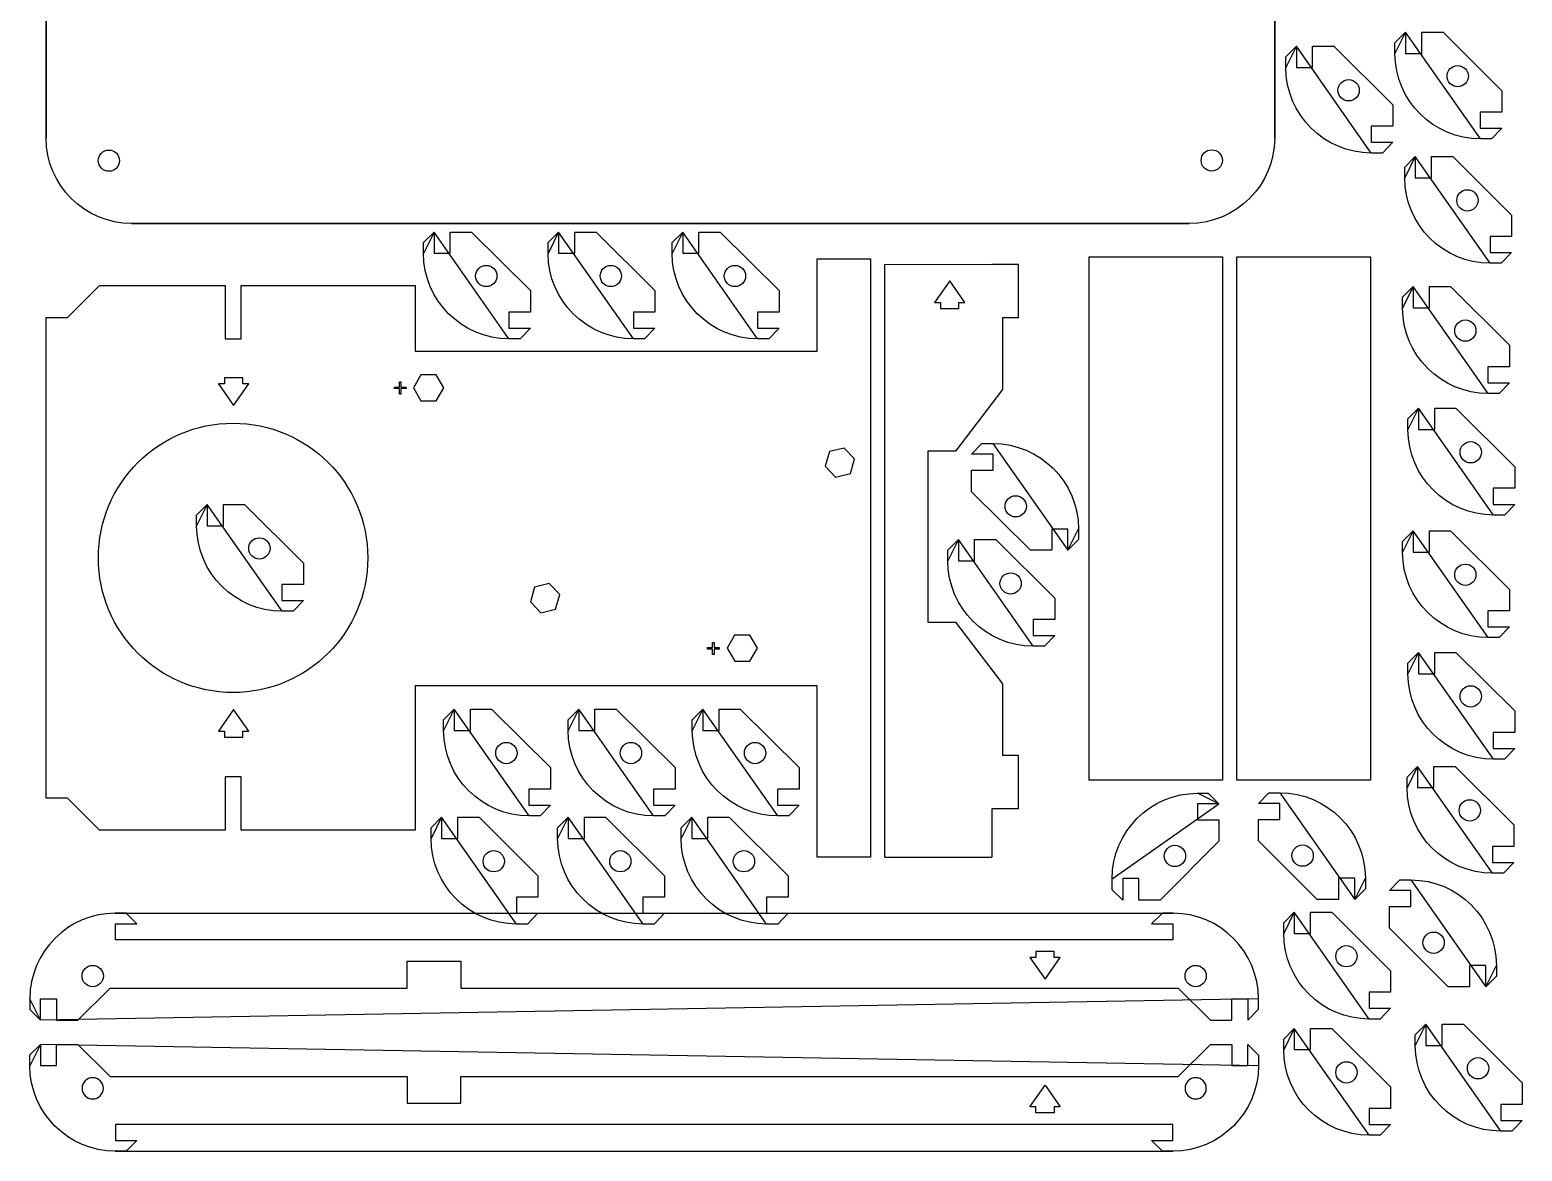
# Model space of a CAD drawing. Extents: x 4 to 294, y 6 to 446.
# Drawn here: x 3.9 to 283.3, y 5.7 to 215.7 of the extents above; entities that cross this region are included whole.
import ezdxf

# ---------------------------------------------------------------- set-up
doc = ezdxf.new("R2010")
doc.units = 0
doc.layers.add('3mm_Single_Case_-_0.25pt_cut_lines', color=7, linetype='CONTINUOUS')

msp = doc.modelspace()

# ---------------------------------------------------------------- linework, layer by layer
at = {"layer": '3mm_Single_Case_-_0.25pt_cut_lines', "color": 1}
for points in [[(6.965139, 195.426083), (6.965139, 293.42528)], [(236.97625, 293.42528), (236.97625, 195.426083)], [(259.483292, 211.243834), (259.483292, 213.252551), (261.459553, 215.245745), (261.459553, 215.245745)], [(261.459553, 215.245745), (261.4592, 211.259004), (264.493442, 211.259004), (264.493442, 215.245745), (268.479125, 215.245745), (279.486498, 204.274356), (279.486498, 200.25269), (275.464831, 200.25269), (275.464831, 197.254079), (279.486498, 197.254079), (277.560684, 195.243598), (275.483175, 195.243598)], [(239.061367, 208.606228), (239.061367, 210.614944), (241.037629, 212.608139), (241.037629, 212.608139)], [(241.037629, 212.608139), (241.037276, 208.621397), (244.071517, 208.621397), (244.071517, 212.608139), (248.057201, 212.608139), (259.064573, 201.63675), (259.064573, 197.615083), (255.042906, 197.615083), (255.042906, 194.616472), (259.064573, 194.616472), (257.138759, 192.605992), (255.061251, 192.605992)], [(269.238091, 207.008384), (269.238091, 207.008384)], [(271.231286, 209.001931), (271.231286, 209.001931)], [(273.22448, 207.008384), (273.22448, 207.008384)], [(248.816167, 204.370778), (248.816167, 204.370778)], [(250.809361, 206.364325), (250.809361, 206.364325)], [(252.802556, 204.370778), (252.802556, 204.370778)], [(271.231286, 205.01519), (271.231286, 205.01519)], [(271.231286, 205.01519), (271.231286, 205.01519)], [(250.809361, 202.377583), (250.809361, 202.377583)], [(250.809361, 202.377583), (250.809361, 202.377583)], [(20.710842, 191.185412), (20.710842, 191.185412)], [(227.179752, 191.226687), (227.179752, 191.226687)], [(261.308416, 187.974605), (261.308416, 189.983322), (263.284677, 191.976516), (263.284677, 191.976516)], [(263.284677, 191.976516), (263.284324, 187.989774), (266.318566, 187.989774), (266.318566, 191.976516), (270.304249, 191.976516), (281.311622, 181.005127), (281.311622, 176.983461), (277.289955, 176.983461), (277.289955, 173.984849), (281.311622, 173.984849), (279.385808, 171.974369), (277.308299, 171.974369)], [(273.05641, 185.732702), (273.05641, 185.732702)], [(271.063216, 183.739155), (271.063216, 183.739155)], [(273.05641, 181.745961), (273.05641, 181.745961)], [(273.05641, 181.745961), (273.05641, 181.745961)], [(275.049604, 183.739155), (275.049604, 183.739155)], [(220.976366, 179.4262), (22.965022, 179.4262)], [(220.976366, 179.4262), (220.976366, 179.4262)], [(77.620361, 173.820095), (77.620361, 175.828812), (79.596622, 177.822006), (79.596622, 177.822006)], [(79.596622, 177.822006), (79.596269, 173.835265), (82.630511, 173.835265), (82.630511, 177.822006), (86.616194, 177.822006), (97.623566, 166.850617), (97.623566, 162.828951), (93.6019, 162.828951), (93.6019, 159.83034), (97.623566, 159.83034), (95.697753, 157.819859), (93.620244, 157.819859)], [(100.941643, 173.820095), (100.941643, 175.828812), (102.917904, 177.822006), (102.917904, 177.822006)], [(102.917904, 177.822006), (102.917551, 173.835265), (105.951793, 173.835265), (105.951793, 177.822006), (109.937476, 177.822006), (120.944848, 166.850617), (120.944848, 162.828951), (116.923181, 162.828951), (116.923181, 159.83034), (120.944848, 159.83034), (119.019034, 157.819859), (116.941526, 157.819859)], [(124.172624, 173.820095), (124.172624, 175.828812), (126.148885, 177.822006), (126.148885, 177.822006)], [(126.148885, 177.822006), (126.148532, 173.835265), (129.182774, 173.835265), (129.182774, 177.822006), (133.168457, 177.822006), (144.175829, 166.850617), (144.175829, 162.828951), (140.154163, 162.828951), (140.154163, 159.83034), (144.175829, 159.83034), (142.250015, 157.819859), (140.172507, 157.819859)], [(16.983992, 167.817835), (40.478992, 167.817835), (40.478992, 157.834224), (43.477603, 157.834224), (43.477603, 167.817835), (76.07427, 167.817835), (76.07427, 155.505891), (151.321417, 155.505891), (151.321417, 172.82728), (161.305381, 172.82728), (161.305381, 60.784705), (151.321417, 60.784705), (151.321417, 92.816927), (76.07427, 92.816927), (76.07427, 65.793796), (43.477603, 65.793796), (43.477603, 75.813391), (40.478992, 75.813391), (40.478992, 65.793796), (16.983992, 65.793796), (10.98677, 71.825944), (6.965103, 71.825944), (6.965103, 161.820613), (10.98677, 161.820613), (16.983992, 167.817835), (16.983992, 167.817835)], [(89.368355, 171.578192), (89.368355, 171.578192)], [(112.689636, 171.578192), (112.689636, 171.578192)], [(135.920618, 171.578192), (135.920618, 171.578192)], [(227.227342, 75.156483), (202.227744, 75.156483), (202.227744, 173.156386), (227.227342, 173.156386), (227.227342, 75.156483), (227.227342, 75.156483)], [(254.910167, 75.156483), (229.910569, 75.156483), (229.910569, 173.156386), (254.910167, 173.156386), (254.910167, 75.156483), (254.910167, 75.156483)], [(87.37516, 169.584645), (87.37516, 169.584645)], [(91.361549, 169.584645), (91.361549, 169.584645)], [(110.696442, 169.584645), (110.696442, 169.584645)], [(114.682831, 169.584645), (114.682831, 169.584645)], [(133.927423, 169.584645), (133.927423, 169.584645)], [(137.913812, 169.584645), (137.913812, 169.584645)], [(89.368355, 167.591451), (89.368355, 167.591451)], [(89.368355, 167.591451), (89.368355, 167.591451)], [(112.689636, 167.591451), (112.689636, 167.591451)], [(112.689636, 167.591451), (112.689636, 167.591451)], [(135.920618, 167.591451), (135.920618, 167.591451)], [(135.920618, 167.591451), (135.920618, 167.591451)], [(260.911435, 163.589197), (260.911435, 165.597914), (262.887696, 167.591109), (262.887696, 167.591109)], [(262.887696, 167.591109), (262.887344, 163.604367), (265.921585, 163.604367), (265.921585, 167.591109), (269.907269, 167.591109), (280.914641, 156.61972), (280.914641, 152.598053), (276.892974, 152.598053), (276.892974, 149.599442), (280.914641, 149.599442), (278.988827, 147.588961), (276.911319, 147.588961)], [(270.666235, 159.353747), (270.666235, 159.353747)], [(272.659429, 161.347295), (272.659429, 161.347295)], [(274.652624, 159.353747), (274.652624, 159.353747)], [(272.659429, 157.360553), (272.659429, 157.360553)], [(272.659429, 157.360553), (272.659429, 157.360553)], [(261.916541, 140.817773), (261.916541, 142.82649), (263.892803, 144.819684), (263.892803, 144.819684)], [(263.892803, 144.819684), (263.89245, 140.832942), (266.926691, 140.832942), (266.926691, 144.819684), (270.912375, 144.819684), (281.919747, 133.848295), (281.919747, 129.826628), (277.89808, 129.826628), (277.89808, 126.828017), (281.919747, 126.828017), (279.993933, 124.817537), (277.916425, 124.817537)], [(198.256507, 118.219689), (198.25686, 122.206431), (195.222618, 122.206431), (195.222618, 118.219689), (191.236935, 118.219689), (180.229563, 129.191078), (180.229563, 133.212745), (184.25123, 133.212745), (184.25123, 136.211356), (180.229563, 136.211356), (182.155377, 138.221836), (184.232885, 138.221836)], [(273.664535, 138.57587), (273.664535, 138.57587)], [(271.671341, 136.582323), (271.671341, 136.582323)], [(273.664535, 134.589128), (273.664535, 134.589128)], [(273.664535, 134.589128), (273.664535, 134.589128)], [(275.65773, 136.582323), (275.65773, 136.582323)], [(35.147373, 122.805081), (35.147373, 124.813797), (37.123635, 126.806992), (37.123635, 126.806992)], [(37.123635, 126.806992), (37.123282, 122.82025), (40.157523, 122.82025), (40.157523, 126.806992), (44.143207, 126.806992), (55.150579, 115.835603), (55.150579, 111.813936), (51.128912, 111.813936), (51.128912, 108.815325), (55.150579, 108.815325), (53.224765, 106.804845), (51.147257, 106.804845)], [(186.49158, 126.45705), (186.49158, 126.45705)], [(188.484775, 128.450245), (188.484775, 128.450245)], [(188.484775, 128.450245), (188.484775, 128.450245)], [(190.477969, 126.45705), (190.477969, 126.45705)], [(188.484775, 124.463503), (188.484775, 124.463503)], [(46.895367, 120.563178), (46.895367, 120.563178)], [(175.784482, 116.243248), (175.784482, 118.251965), (177.760743, 120.245159), (177.760743, 120.245159)], [(177.760743, 120.245159), (177.76039, 116.258418), (180.794632, 116.258418), (180.794632, 120.245159), (184.780315, 120.245159), (195.787687, 109.27377), (195.787687, 105.252104), (191.766021, 105.252104), (191.766021, 102.253493), (195.787687, 102.253493), (193.861873, 100.243012), (191.784365, 100.243012)], [(200.232768, 122.2216), (200.232768, 120.212884), (198.256507, 118.219689), (198.256507, 118.219689)], [(260.911435, 117.870044), (260.911435, 119.878761), (262.887696, 121.871955), (262.887696, 121.871955)], [(262.887696, 121.871955), (262.887344, 117.885214), (265.921585, 117.885214), (265.921585, 121.871955), (269.907269, 121.871955), (280.914641, 110.900566), (280.914641, 106.8789), (276.892974, 106.8789), (276.892974, 103.880289), (280.914641, 103.880289), (278.988827, 101.869808), (276.911319, 101.869808)], [(44.902173, 118.569631), (44.902173, 118.569631)], [(48.888562, 118.569631), (48.888562, 118.569631)], [(46.895367, 116.576436), (46.895367, 116.576436)], [(46.895367, 116.576436), (46.895367, 116.576436)], [(67.19189, 116.805957), (67.19189, 116.805957)], [(272.659429, 115.628141), (272.659429, 115.628141)], [(185.539281, 112.007798), (185.539281, 112.007798)], [(187.532476, 114.001345), (187.532476, 114.001345)], [(189.52567, 112.007798), (189.52567, 112.007798)], [(270.666235, 113.634594), (270.666235, 113.634594)], [(274.652624, 113.634594), (274.652624, 113.634594)], [(187.532476, 110.014604), (187.532476, 110.014604)], [(187.532476, 110.014604), (187.532476, 110.014604)], [(272.659429, 111.6414), (272.659429, 111.6414)], [(272.659429, 111.6414), (272.659429, 111.6414)], [(261.916541, 95.098627), (261.916541, 97.107343), (263.892803, 99.100538), (263.892803, 99.100538)], [(263.892803, 99.100538), (263.89245, 95.113796), (266.926691, 95.113796), (266.926691, 99.100538), (270.912375, 99.100538), (281.919747, 88.129149), (281.919747, 84.107482), (277.89808, 84.107482), (277.89808, 81.108871), (281.919747, 81.108871), (279.993933, 79.09839), (277.916425, 79.09839)], [(273.664535, 92.856724), (273.664535, 92.856724)], [(271.671341, 90.863177), (271.671341, 90.863177)], [(275.65773, 90.863177), (275.65773, 90.863177)], [(81.387248, 84.490803), (81.387248, 86.49952), (83.363509, 88.492715), (83.363509, 88.492715)], [(83.363509, 88.492715), (83.363156, 84.505973), (86.397398, 84.505973), (86.397398, 88.492715), (90.383081, 88.492715), (101.390454, 77.521326), (101.390454, 73.499659), (97.368787, 73.499659), (97.368787, 70.501048), (101.390454, 70.501048), (99.46464, 68.490567), (97.387131, 68.490567)], [(104.708533, 84.490803), (104.708533, 86.49952), (106.684794, 88.492715), (106.684794, 88.492715)], [(106.684794, 88.492715), (106.684441, 84.505973), (109.718683, 84.505973), (109.718683, 88.492715), (113.704366, 88.492715), (124.711739, 77.521326), (124.711739, 73.499659), (120.690072, 73.499659), (120.690072, 70.501048), (124.711739, 70.501048), (122.785925, 68.490567), (120.708416, 68.490567)], [(127.939511, 84.490803), (127.939511, 86.49952), (129.915772, 88.492715), (129.915772, 88.492715)], [(129.915772, 88.492715), (129.915419, 84.505973), (132.949661, 84.505973), (132.949661, 88.492715), (136.935344, 88.492715), (147.942716, 77.521326), (147.942716, 73.499659), (143.92105, 73.499659), (143.92105, 70.501048), (147.942716, 70.501048), (146.016902, 68.490567), (143.939394, 68.490567)], [(273.664535, 88.869982), (273.664535, 88.869982)], [(273.664535, 88.869982), (273.664535, 88.869982)], [(93.135242, 82.248901), (93.135242, 82.248901)], [(116.456527, 82.248901), (116.456527, 82.248901)], [(139.687505, 82.248901), (139.687505, 82.248901)], [(91.142047, 80.255353), (91.142047, 80.255353)], [(93.135242, 78.262159), (93.135242, 78.262159)], [(93.135242, 78.262159), (93.135242, 78.262159)], [(95.128436, 80.255353), (95.128436, 80.255353)], [(114.463333, 80.255353), (114.463333, 80.255353)], [(116.456527, 78.262159), (116.456527, 78.262159)], [(116.456527, 78.262159), (116.456527, 78.262159)], [(118.449721, 80.255353), (118.449721, 80.255353)], [(137.69431, 80.255353), (137.69431, 80.255353)], [(139.687505, 78.262159), (139.687505, 78.262159)], [(139.687505, 78.262159), (139.687505, 78.262159)], [(141.680699, 80.255353), (141.680699, 80.255353)], [(261.748161, 73.757261), (261.748161, 75.765977), (263.724422, 77.759172), (263.724422, 77.759172)], [(263.724422, 77.759172), (263.724069, 73.77243), (266.758311, 73.77243), (266.758311, 77.759172), (270.743994, 77.759172), (281.751366, 66.787783), (281.751366, 62.766116), (277.7297, 62.766116), (277.7297, 59.767505), (281.751366, 59.767505), (279.825552, 57.757025), (277.748044, 57.757025)], [(222.531323, 72.730378), (224.540039, 72.730378), (226.533234, 70.754117), (226.533234, 70.754117)], [(251.967831, 52.816354), (251.968183, 56.803096), (248.933942, 56.803096), (248.933942, 52.816354), (244.948258, 52.816354), (233.940886, 63.787743), (233.940886, 67.80941), (237.962553, 67.80941), (237.962553, 70.808021), (233.940886, 70.808021), (235.8667, 72.818502), (237.944208, 72.818502)], [(226.533234, 70.754117), (222.546492, 70.754469), (222.546492, 67.720228), (226.533234, 67.720228), (226.533234, 63.734544), (215.561845, 52.727172), (211.540178, 52.727172), (211.540178, 56.748839), (208.541567, 56.748839), (208.541567, 52.727172), (206.531087, 54.652986), (206.531087, 56.730494)], [(273.496155, 71.515358), (273.496155, 71.515358)], [(79.031737, 64.230596), (79.031737, 66.239312), (81.007998, 68.232507), (81.007998, 68.232507)], [(81.007998, 68.232507), (81.007645, 64.245765), (84.041887, 64.245765), (84.041887, 68.232507), (88.02757, 68.232507), (99.034942, 57.261118), (99.034942, 53.239451), (95.013276, 53.239451), (95.013276, 50.24084), (99.034942, 50.24084), (97.109128, 48.23036), (95.03162, 48.23036)], [(102.727086, 64.230243), (102.727086, 66.23896), (104.703347, 68.232154), (104.703347, 68.232154)], [(104.703347, 68.232154), (104.702995, 64.245412), (107.737236, 64.245412), (107.737236, 68.232154), (111.72292, 68.232154), (122.730292, 57.260765), (122.730292, 53.239098), (118.708625, 53.239098), (118.708625, 50.240487), (122.730292, 50.240487), (120.804478, 48.230007), (118.72697, 48.230007)], [(125.863068, 64.230243), (125.863068, 66.23896), (127.839329, 68.232154), (127.839329, 68.232154)], [(127.839329, 68.232154), (127.838976, 64.245412), (130.873218, 64.245412), (130.873218, 68.232154), (134.858901, 68.232154), (145.866273, 57.260765), (145.866273, 53.239098), (141.844607, 53.239098), (141.844607, 50.240487), (145.866273, 50.240487), (143.940459, 48.230007), (141.862951, 48.230007)], [(271.50296, 69.521811), (271.50296, 69.521811)], [(273.496155, 67.528616), (273.496155, 67.528616)], [(273.496155, 67.528616), (273.496155, 67.528616)], [(275.489349, 69.521811), (275.489349, 69.521811)], [(90.779731, 61.988693), (90.779731, 61.988693)], [(114.47508, 61.98834), (114.47508, 61.98834)], [(137.611062, 61.98834), (137.611062, 61.98834)], [(218.295873, 62.975578), (218.295873, 62.975578)], [(242.196098, 63.04691), (242.196098, 63.04691)], [(242.196098, 63.04691), (242.196098, 63.04691)], [(88.786536, 59.995146), (88.786536, 59.995146)], [(92.772925, 59.995146), (92.772925, 59.995146)], [(112.481886, 59.994793), (112.481886, 59.994793)], [(116.468275, 59.994793), (116.468275, 59.994793)], [(135.617867, 59.994793), (135.617867, 59.994793)], [(139.604256, 59.994793), (139.604256, 59.994793)], [(216.302678, 60.982384), (216.302678, 60.982384)], [(216.302678, 60.982384), (216.302678, 60.982384)], [(218.295873, 58.989189), (218.295873, 58.989189)], [(220.28942, 60.982384), (220.28942, 60.982384)], [(240.202903, 61.053715), (240.202903, 61.053715)], [(242.196098, 59.060168), (242.196098, 59.060168)], [(244.189292, 61.053715), (244.189292, 61.053715)], [(90.779731, 58.001951), (90.779731, 58.001951)], [(90.779731, 58.001951), (90.779731, 58.001951)], [(114.47508, 58.001599), (114.47508, 58.001599)], [(114.47508, 58.001599), (114.47508, 58.001599)], [(137.611062, 58.001599), (137.611062, 58.001599)], [(137.611062, 58.001599), (137.611062, 58.001599)], [(253.944092, 56.818265), (253.944092, 54.809549), (251.967831, 52.816354), (251.967831, 52.816354)], [(276.489245, 36.499165), (276.489597, 40.485907), (273.455356, 40.485907), (273.455356, 36.499165), (269.469672, 36.499165), (258.4623, 47.470554), (258.4623, 51.492221), (262.483967, 51.492221), (262.483967, 54.490832), (258.4623, 54.490832), (260.388114, 56.501312), (262.465622, 56.501312)], [(238.652953, 46.447992), (238.652953, 48.456709), (240.629214, 50.449903), (240.629214, 50.449903)], [(240.629214, 50.449903), (240.628861, 46.463162), (243.663103, 46.463162), (243.663103, 50.449903), (247.648786, 50.449903), (258.656159, 39.478514), (258.656159, 35.456848), (254.634492, 35.456848), (254.634492, 32.458237), (258.656159, 32.458237), (256.730345, 30.447756), (254.652836, 30.447756)], [(217.939726, 50.256652), (215.978281, 50.256652), (213.937462, 48.245466), (217.923851, 48.245466), (217.923851, 45.246854), (19.944962, 45.246854), (19.944962, 48.245466), (23.931351, 48.245466), (21.938156, 50.256652), (19.92944, 50.256652)], [(264.724317, 44.736526), (264.724317, 44.736526)], [(266.717512, 46.729721), (266.717512, 46.729721)], [(266.717512, 46.729721), (266.717512, 46.729721)], [(268.710706, 44.736526), (268.710706, 44.736526)], [(248.407753, 42.212542), (248.407753, 42.212542)], [(250.400947, 44.206089), (250.400947, 44.206089)], [(252.394141, 42.212542), (252.394141, 42.212542)], [(266.717512, 42.742979), (266.717512, 42.742979)], [(5.939684, 30.253799), (5.939684, 34.240541), (8.938295, 34.240541), (8.938295, 30.253799), (12.924684, 30.253799), (18.957184, 36.251021), (74.590592, 36.251021), (74.590592, 41.260818), (84.609129, 41.260818), (84.609129, 36.251021), (218.911276, 36.251021), (224.943776, 30.253799), (228.930518, 30.253799), (228.930518, 34.240541), (231.929129, 34.240541), (231.929129, 30.253799), (233.939609, 32.264985), (233.939962, 34.256768)], [(250.400947, 40.219348), (250.400947, 40.219348)], [(250.400947, 40.219348), (250.400947, 40.219348)], [(278.465506, 40.501076), (278.465506, 38.492359), (276.489245, 36.499165), (276.489245, 36.499165)], [(17.687466, 38.49176), (17.687466, 38.49176)], [(224.168229, 38.491513), (224.168229, 38.491513)], [(3.929204, 34.256768), (3.929204, 32.247346), (5.939684, 30.253799), (5.939684, 30.253799)], [(238.652953, 24.696239), (238.652953, 26.704956), (240.629214, 28.69815), (240.629214, 28.69815)], [(240.629214, 28.69815), (240.628861, 24.711408), (243.663103, 24.711408), (243.663103, 28.69815), (247.648786, 28.69815), (258.656159, 17.726761), (258.656159, 13.705095), (254.634492, 13.705095), (254.634492, 10.706483), (258.656159, 10.706483), (256.730345, 8.696003), (254.652836, 8.696003)], [(263.293846, 25.461896), (263.293846, 27.470612), (265.270107, 29.463807), (265.270107, 29.463807)], [(265.270107, 29.463807), (265.269754, 25.477065), (268.303996, 25.477065), (268.303996, 29.463807), (272.289679, 29.463807), (283.297051, 18.492418), (283.297051, 14.470751), (279.275385, 14.470751), (279.275385, 11.47214), (283.297051, 11.47214), (281.371238, 9.461659), (279.293729, 9.461659)], [(3.929204, 21.703982), (3.929204, 23.713405), (5.939684, 25.706952), (5.939684, 25.706952)], [(5.939684, 25.706952), (5.939684, 21.72021), (8.938295, 21.72021), (8.938295, 25.706952), (12.924684, 25.706952), (18.957184, 19.70973), (74.590592, 19.70973), (74.590592, 14.699932), (84.609129, 14.699932), (84.609129, 19.70973), (218.911276, 19.70973), (224.943776, 25.706952), (228.930518, 25.706952), (228.930518, 21.72021), (231.929129, 21.72021), (231.929129, 25.706952), (233.939609, 23.695766), (233.939962, 21.703982)], [(250.400947, 22.454336), (250.400947, 22.454336)], [(275.04184, 23.219993), (275.04184, 23.219993)], [(248.407753, 20.460789), (248.407753, 20.460789)], [(252.394141, 20.460789), (252.394141, 20.460789)], [(273.048645, 21.226446), (273.048645, 21.226446)], [(277.035034, 21.226446), (277.035034, 21.226446)], [(17.687466, 17.468991), (17.687466, 17.468991)], [(224.168229, 17.469238), (224.168229, 17.469238)], [(250.400947, 18.467595), (250.400947, 18.467595)], [(250.400947, 18.467595), (250.400947, 18.467595)], [(275.04184, 19.233251), (275.04184, 19.233251)], [(275.04184, 19.233251), (275.04184, 19.233251)], [(217.939726, 5.704099), (215.978281, 5.704099), (213.937462, 7.715285), (217.923851, 7.715285), (217.923851, 10.713896), (19.944962, 10.713896), (19.944962, 7.715285), (23.931351, 7.715285), (21.938156, 5.704099), (19.92944, 5.704099)]]:
    msp.add_lwpolyline(points, close=True, dxfattribs=at)
for points in [[(164.010904, 60.784422), (163.995735, 171.761256), (163.982682, 171.769017), (183.997882, 171.771839), (189.006974, 171.772192)], [(189.008385, 161.787875), (189.006974, 171.772192)], [(186.010127, 161.787522), (186.011891, 148.347042), (177.229135, 136.774872), (172.008377, 136.774167), (172.01261, 104.777222), (177.233368, 104.777928), (186.019299, 93.208228), (186.021063, 79.767042)], [(186.010127, 161.787522), (189.008385, 161.787875)], [(77.133626, 151.095357), (75.742271, 148.637554)], [(79.965832, 151.101531), (77.133732, 151.095534)], [(81.406224, 148.649337), (79.966185, 151.101496)], [(75.741812, 148.637625), (77.147984, 146.192875)], [(79.979943, 146.19919), (81.406224, 148.648879)], [(77.14809, 146.192981), (79.979837, 146.198978)], [(156.366351, 137.373184), (153.614332, 136.703259)], [(158.306629, 135.327143), (156.366351, 137.373254)], [(153.614402, 136.703117), (152.803719, 133.986376)], [(157.530094, 132.610684), (158.306558, 135.327072)], [(152.803754, 133.986305), (154.778957, 131.940547)], [(154.778851, 131.940618), (157.530165, 132.610543)], [(101.156629, 111.973184), (98.404962, 111.3022)], [(103.132396, 109.92679), (101.156488, 111.973254)], [(98.405033, 111.302094), (97.628922, 108.586058)], [(102.320725, 107.210684), (103.132467, 109.92672)], [(97.628851, 108.585952), (99.569129, 106.539489)], [(99.569129, 106.539594), (102.320796, 107.210578)], [(135.864917, 102.337235), (134.473209, 99.879432)], [(138.697123, 102.343444), (135.865023, 102.337094)], [(140.137515, 99.89125), (138.697123, 102.343409)], [(134.473103, 99.879503), (135.878923, 97.434753)], [(138.71127, 97.441067), (140.13755, 99.890404)], [(135.879381, 97.434894), (138.711129, 97.440538)], [(189.019674, 79.767395), (186.021063, 79.767042)], [(189.021085, 69.783431), (189.019674, 79.767395)], [(189.021085, 69.783431), (184.011993, 69.782725), (184.013052, 60.786892)], [(164.010904, 60.784422), (184.013052, 60.786892)]]:
    msp.add_lwpolyline(points, dxfattribs=at)
at = {"layer": '3mm_Single_Case_-_0.25pt_cut_lines', "color": 7}
for points in [[(178.994259, 164.641742), (176.135347, 168.692689), (173.279259, 164.641036), (174.425434, 164.641036), (174.425434, 163.519203), (177.847378, 163.519556), (177.847025, 164.641389), (178.994259, 164.641742), (178.994259, 164.641742)], [(39.222398, 149.372108), (42.080251, 145.321514), (44.937751, 149.372108), (43.790517, 149.372108), (43.790517, 150.494647), (40.368926, 150.494647), (40.368926, 149.372108), (39.222398, 149.372108), (39.222398, 149.372108)], [(73.399121, 149.739703), (73.399121, 148.745575), (74.355501, 148.745575), (74.355501, 148.491575), (73.399121, 148.491575), (73.399121, 147.488981), (73.128187, 147.488981), (73.128187, 148.491575), (72.171807, 148.491575), (72.171807, 148.745575), (73.128187, 148.745575), (73.128187, 149.739703), (73.399121, 149.739703), (73.399121, 149.739703)], [(132.027436, 100.983344), (132.027436, 99.989217), (132.983464, 99.989217), (132.983464, 99.734864), (132.027436, 99.734864), (132.027436, 98.732269), (131.756503, 98.732269), (131.756503, 99.734864), (130.800122, 99.734864), (130.800122, 99.989217), (131.756503, 99.989217), (131.756503, 100.983344), (132.027436, 100.983344), (132.027436, 100.983344)], [(44.937821, 84.353859), (42.079616, 88.405159), (39.222468, 84.353859), (40.369349, 84.353859), (40.369349, 83.232025), (43.790588, 83.232025), (43.790588, 84.353859), (44.937821, 84.353859), (44.937821, 84.353859)], [(191.114609, 41.949194), (193.972462, 37.897894), (196.829609, 41.949194), (195.682729, 41.949194), (195.682729, 43.071027), (192.26149, 43.071027), (192.26149, 41.949194), (191.114609, 41.949194), (191.114609, 41.949194)], [(191.114609, 14.011557), (193.972462, 18.062857), (196.829609, 14.011557), (195.682729, 14.011557), (195.682729, 12.889724), (192.26149, 12.889724), (192.26149, 14.011557), (191.114609, 14.011557), (191.114609, 14.011557)]]:
    msp.add_lwpolyline(points, close=True, dxfattribs=at)
at = {"layer": '3mm_Single_Case_-_0.25pt_cut_lines', "color": 1}
for points in [[(275.483175, 195.243598), (266.683134, 195.243598), (259.483292, 202.443793), (259.483292, 211.243834)], [(255.061251, 192.605992), (246.261209, 192.605992), (239.061367, 199.806186), (239.061367, 208.606228)], [(269.238091, 207.008384), (269.238091, 208.104818), (270.134853, 209.001931), (271.231286, 209.001931)], [(271.231286, 205.01519), (270.134853, 205.01519), (269.238091, 205.912304), (269.238091, 207.008384)], [(271.231286, 209.001931), (272.327719, 209.001931), (273.22448, 208.104818), (273.22448, 207.008384)], [(273.22448, 207.008384), (273.22448, 205.912304), (272.327719, 205.01519), (271.231286, 205.01519)], [(248.816167, 204.370778), (248.816167, 205.467211), (249.712928, 206.364325), (250.809361, 206.364325)], [(250.809361, 202.377583), (249.712928, 202.377583), (248.816167, 203.274697), (248.816167, 204.370778)], [(250.809361, 206.364325), (251.905795, 206.364325), (252.802556, 205.467211), (252.802556, 204.370778)], [(252.802556, 204.370778), (252.802556, 203.274697), (251.905795, 202.377583), (250.809361, 202.377583)], [(22.965022, 179.4262), (14.16498, 179.4262), (6.965139, 186.626041), (6.965139, 195.426083)], [(16.731156, 191.185412), (16.731156, 192.284315), (17.62192, 193.175431), (18.720823, 193.175431)], [(18.720823, 193.175431), (19.820079, 193.175431), (20.710842, 192.284315), (20.710842, 191.185412)], [(236.97625, 195.426083), (236.97625, 186.626041), (229.776408, 179.4262), (220.976366, 179.4262)], [(223.200066, 191.226687), (223.200066, 192.32559), (224.09083, 193.216706), (225.189732, 193.216706)], [(225.189732, 193.216706), (226.288988, 193.216706), (227.179752, 192.32559), (227.179752, 191.226687)], [(18.720823, 189.195392), (17.62192, 189.195392), (16.731156, 190.086509), (16.731156, 191.185412)], [(20.710842, 191.185412), (20.710842, 190.086509), (19.820079, 189.195392), (18.720823, 189.195392)], [(225.189732, 189.236667), (224.09083, 189.236667), (223.200066, 190.127784), (223.200066, 191.226687)], [(227.179752, 191.226687), (227.179752, 190.127784), (226.288988, 189.236667), (225.189732, 189.236667)], [(277.308299, 171.974369), (268.508258, 171.974369), (261.308416, 179.174563), (261.308416, 187.974605)], [(271.063216, 183.739155), (271.063216, 184.835588), (271.959977, 185.732702), (273.05641, 185.732702)], [(273.05641, 185.732702), (274.152843, 185.732702), (275.049604, 184.835588), (275.049604, 183.739155)], [(273.05641, 181.745961), (271.959977, 181.745961), (271.063216, 182.643074), (271.063216, 183.739155)], [(275.049604, 183.739155), (275.049604, 182.643074), (274.152843, 181.745961), (273.05641, 181.745961)], [(93.620244, 157.819859), (84.820203, 157.819859), (77.620361, 165.020053), (77.620361, 173.820095)], [(116.941526, 157.819859), (108.141484, 157.819859), (100.941643, 165.020053), (100.941643, 173.820095)], [(140.172507, 157.819859), (131.372465, 157.819859), (124.172624, 165.020053), (124.172624, 173.820095)], [(87.37516, 169.584645), (87.37516, 170.681078), (88.271921, 171.578192), (89.368355, 171.578192)], [(89.368355, 171.578192), (90.464788, 171.578192), (91.361549, 170.681078), (91.361549, 169.584645)], [(110.696442, 169.584645), (110.696442, 170.681078), (111.593203, 171.578192), (112.689636, 171.578192)], [(112.689636, 171.578192), (113.78607, 171.578192), (114.682831, 170.681078), (114.682831, 169.584645)], [(133.927423, 169.584645), (133.927423, 170.681078), (134.824184, 171.578192), (135.920618, 171.578192)], [(135.920618, 171.578192), (137.017051, 171.578192), (137.913812, 170.681078), (137.913812, 169.584645)], [(89.368355, 167.591451), (88.271921, 167.591451), (87.37516, 168.488565), (87.37516, 169.584645)], [(91.361549, 169.584645), (91.361549, 168.488565), (90.464788, 167.591451), (89.368355, 167.591451)], [(112.689636, 167.591451), (111.593203, 167.591451), (110.696442, 168.488565), (110.696442, 169.584645)], [(114.682831, 169.584645), (114.682831, 168.488565), (113.78607, 167.591451), (112.689636, 167.591451)], [(135.920618, 167.591451), (134.824184, 167.591451), (133.927423, 168.488565), (133.927423, 169.584645)], [(137.913812, 169.584645), (137.913812, 168.488565), (137.017051, 167.591451), (135.920618, 167.591451)], [(276.911319, 147.588961), (268.111277, 147.588961), (260.911435, 154.789156), (260.911435, 163.589197)], [(270.666235, 159.353747), (270.666235, 160.450181), (271.562996, 161.347295), (272.659429, 161.347295)], [(272.659429, 157.360553), (271.562996, 157.360553), (270.666235, 158.257667), (270.666235, 159.353747)], [(272.659429, 161.347295), (273.755862, 161.347295), (274.652624, 160.450181), (274.652624, 159.353747)], [(274.652624, 159.353747), (274.652624, 158.257667), (273.755862, 157.360553), (272.659429, 157.360553)], [(16.751371, 116.805957), (16.751371, 130.734682), (28.042729, 142.026393), (41.971454, 142.026393)], [(41.971454, 142.026393), (55.900532, 142.026393), (67.19189, 130.734682), (67.19189, 116.805957)], [(277.916425, 124.817537), (269.116383, 124.817537), (261.916541, 132.017731), (261.916541, 140.817773)], [(184.232885, 138.221836), (193.032927, 138.221836), (200.232768, 131.021642), (200.232768, 122.2216)], [(271.671341, 136.582323), (271.671341, 137.678756), (272.568102, 138.57587), (273.664535, 138.57587)], [(273.664535, 138.57587), (274.760969, 138.57587), (275.65773, 137.678756), (275.65773, 136.582323)], [(273.664535, 134.589128), (272.568102, 134.589128), (271.671341, 135.486242), (271.671341, 136.582323)], [(275.65773, 136.582323), (275.65773, 135.486242), (274.760969, 134.589128), (273.664535, 134.589128)], [(186.49158, 126.45705), (186.49158, 127.553131), (187.388341, 128.450245), (188.484775, 128.450245)], [(188.484775, 124.463503), (187.388341, 124.463503), (186.49158, 125.360617), (186.49158, 126.45705)], [(188.484775, 128.450245), (189.581208, 128.450245), (190.477969, 127.553131), (190.477969, 126.45705)], [(190.477969, 126.45705), (190.477969, 125.360617), (189.581208, 124.463503), (188.484775, 124.463503)], [(51.147257, 106.804845), (42.347215, 106.804845), (35.147373, 114.005039), (35.147373, 122.805081)], [(44.902173, 118.569631), (44.902173, 119.666064), (45.798934, 120.563178), (46.895367, 120.563178)], [(46.895367, 120.563178), (47.991801, 120.563178), (48.888562, 119.666064), (48.888562, 118.569631)], [(46.895367, 116.576436), (45.798934, 116.576436), (44.902173, 117.47355), (44.902173, 118.569631)], [(48.888562, 118.569631), (48.888562, 117.47355), (47.991801, 116.576436), (46.895367, 116.576436)], [(276.911319, 101.869808), (268.111277, 101.869808), (260.911435, 109.070002), (260.911435, 117.870044)], [(41.971454, 91.585521), (28.042729, 91.585521), (16.751371, 102.877232), (16.751371, 116.805957)], [(67.19189, 116.805957), (67.19189, 102.877232), (55.900532, 91.585521), (41.971454, 91.585521)], [(191.784365, 100.243012), (182.984323, 100.243012), (175.784482, 107.443206), (175.784482, 116.243248)], [(270.666235, 113.634594), (270.666235, 114.731027), (271.562996, 115.628141), (272.659429, 115.628141)], [(272.659429, 115.628141), (273.755862, 115.628141), (274.652624, 114.731027), (274.652624, 113.634594)], [(185.539281, 112.007798), (185.539281, 113.104231), (186.436042, 114.001345), (187.532476, 114.001345)], [(187.532476, 110.014604), (186.436042, 110.014604), (185.539281, 110.911718), (185.539281, 112.007798)], [(187.532476, 114.001345), (188.628909, 114.001345), (189.52567, 113.104231), (189.52567, 112.007798)], [(189.52567, 112.007798), (189.52567, 110.911718), (188.628909, 110.014604), (187.532476, 110.014604)], [(272.659429, 111.6414), (271.562996, 111.6414), (270.666235, 112.538514), (270.666235, 113.634594)], [(274.652624, 113.634594), (274.652624, 112.538514), (273.755862, 111.6414), (272.659429, 111.6414)], [(277.916425, 79.09839), (269.116383, 79.09839), (261.916541, 86.298585), (261.916541, 95.098627)], [(271.671341, 90.863177), (271.671341, 91.95961), (272.568102, 92.856724), (273.664535, 92.856724)], [(273.664535, 92.856724), (274.760969, 92.856724), (275.65773, 91.95961), (275.65773, 90.863177)], [(273.664535, 88.869982), (272.568102, 88.869982), (271.671341, 89.767096), (271.671341, 90.863177)], [(275.65773, 90.863177), (275.65773, 89.767096), (274.760969, 88.869982), (273.664535, 88.869982)], [(97.387131, 68.490567), (88.58709, 68.490567), (81.387248, 75.690762), (81.387248, 84.490803)], [(120.708416, 68.490567), (111.908375, 68.490567), (104.708533, 75.690762), (104.708533, 84.490803)], [(143.939394, 68.490567), (135.139352, 68.490567), (127.939511, 75.690762), (127.939511, 84.490803)], [(91.142047, 80.255353), (91.142047, 81.351787), (92.038809, 82.248901), (93.135242, 82.248901)], [(93.135242, 82.248901), (94.231675, 82.248901), (95.128436, 81.351787), (95.128436, 80.255353)], [(114.463333, 80.255353), (114.463333, 81.351787), (115.360094, 82.248901), (116.456527, 82.248901)], [(116.456527, 82.248901), (117.55296, 82.248901), (118.449721, 81.351787), (118.449721, 80.255353)], [(137.69431, 80.255353), (137.69431, 81.351787), (138.591071, 82.248901), (139.687505, 82.248901)], [(139.687505, 82.248901), (140.783938, 82.248901), (141.680699, 81.351787), (141.680699, 80.255353)], [(93.135242, 78.262159), (92.038809, 78.262159), (91.142047, 79.159273), (91.142047, 80.255353)], [(95.128436, 80.255353), (95.128436, 79.159273), (94.231675, 78.262159), (93.135242, 78.262159)], [(116.456527, 78.262159), (115.360094, 78.262159), (114.463333, 79.159273), (114.463333, 80.255353)], [(118.449721, 80.255353), (118.449721, 79.159273), (117.55296, 78.262159), (116.456527, 78.262159)], [(139.687505, 78.262159), (138.591071, 78.262159), (137.69431, 79.159273), (137.69431, 80.255353)], [(141.680699, 80.255353), (141.680699, 79.159273), (140.783938, 78.262159), (139.687505, 78.262159)], [(206.531087, 56.730494), (206.531087, 65.530536), (213.731281, 72.730378), (222.531323, 72.730378)], [(237.944208, 72.818502), (246.74425, 72.818502), (253.944092, 65.618307), (253.944092, 56.818265)], [(277.748044, 57.757025), (268.948002, 57.757025), (261.748161, 64.957219), (261.748161, 73.757261)], [(271.50296, 69.521811), (271.50296, 70.618244), (272.399721, 71.515358), (273.496155, 71.515358)], [(273.496155, 71.515358), (274.592588, 71.515358), (275.489349, 70.618244), (275.489349, 69.521811)], [(273.496155, 67.528616), (272.399721, 67.528616), (271.50296, 68.42573), (271.50296, 69.521811)], [(275.489349, 69.521811), (275.489349, 68.42573), (274.592588, 67.528616), (273.496155, 67.528616)], [(95.03162, 48.23036), (86.231578, 48.23036), (79.031737, 55.430554), (79.031737, 64.230596)], [(88.786536, 59.995146), (88.786536, 61.091579), (89.683297, 61.988693), (90.779731, 61.988693)], [(90.779731, 61.988693), (91.876164, 61.988693), (92.772925, 61.091579), (92.772925, 59.995146)], [(118.72697, 48.230007), (109.926928, 48.230007), (102.727086, 55.430201), (102.727086, 64.230243)], [(112.481886, 59.994793), (112.481886, 61.091226), (113.378647, 61.98834), (114.47508, 61.98834)], [(114.47508, 61.98834), (115.571513, 61.98834), (116.468275, 61.091226), (116.468275, 59.994793)], [(141.862951, 48.230007), (133.062909, 48.230007), (125.863068, 55.430201), (125.863068, 64.230243)], [(135.617867, 59.994793), (135.617867, 61.091226), (136.514628, 61.98834), (137.611062, 61.98834)], [(137.611062, 61.98834), (138.707495, 61.98834), (139.604256, 61.091226), (139.604256, 59.994793)], [(216.302678, 60.982384), (216.302678, 62.078817), (217.199792, 62.975578), (218.295873, 62.975578)], [(218.295873, 62.975578), (219.392306, 62.975578), (220.28942, 62.078817), (220.28942, 60.982384)], [(240.202903, 61.053715), (240.202903, 62.149796), (241.099665, 63.04691), (242.196098, 63.04691)], [(242.196098, 63.04691), (243.292531, 63.04691), (244.189292, 62.149796), (244.189292, 61.053715)], [(90.779731, 58.001951), (89.683297, 58.001951), (88.786536, 58.899065), (88.786536, 59.995146)], [(92.772925, 59.995146), (92.772925, 58.899065), (91.876164, 58.001951), (90.779731, 58.001951)], [(114.47508, 58.001599), (113.378647, 58.001599), (112.481886, 58.898712), (112.481886, 59.994793)], [(116.468275, 59.994793), (116.468275, 58.898712), (115.571513, 58.001599), (114.47508, 58.001599)], [(137.611062, 58.001599), (136.514628, 58.001599), (135.617867, 58.898712), (135.617867, 59.994793)], [(139.604256, 59.994793), (139.604256, 58.898712), (138.707495, 58.001599), (137.611062, 58.001599)], [(218.295873, 58.989189), (217.199792, 58.989189), (216.302678, 59.88595), (216.302678, 60.982384)], [(220.28942, 60.982384), (220.28942, 59.88595), (219.392306, 58.989189), (218.295873, 58.989189)], [(242.196098, 59.060168), (241.099665, 59.060168), (240.202903, 59.957282), (240.202903, 61.053715)], [(244.189292, 61.053715), (244.189292, 59.957282), (243.292531, 59.060168), (242.196098, 59.060168)], [(262.465622, 56.501312), (271.265664, 56.501312), (278.465506, 49.301118), (278.465506, 40.501076)], [(19.92944, 50.256652), (11.129398, 50.256652), (3.929204, 43.05681), (3.929204, 34.256768)], [(233.939962, 34.256768), (233.939962, 43.05681), (226.739768, 50.256652), (217.939726, 50.256652)], [(254.652836, 30.447756), (245.852795, 30.447756), (238.652953, 37.647951), (238.652953, 46.447992)], [(264.724317, 44.736526), (264.724317, 45.832607), (265.621079, 46.729721), (266.717512, 46.729721)], [(266.717512, 42.742979), (265.621079, 42.742979), (264.724317, 43.640093), (264.724317, 44.736526)], [(266.717512, 46.729721), (267.813945, 46.729721), (268.710706, 45.832607), (268.710706, 44.736526)], [(268.710706, 44.736526), (268.710706, 43.640093), (267.813945, 42.742979), (266.717512, 42.742979)], [(248.407753, 42.212542), (248.407753, 43.308976), (249.304514, 44.206089), (250.400947, 44.206089)], [(250.400947, 40.219348), (249.304514, 40.219348), (248.407753, 41.116462), (248.407753, 42.212542)], [(250.400947, 44.206089), (251.49738, 44.206089), (252.394141, 43.308976), (252.394141, 42.212542)], [(252.394141, 42.212542), (252.394141, 41.116462), (251.49738, 40.219348), (250.400947, 40.219348)], [(13.701078, 38.49176), (13.701078, 39.592426), (14.593253, 40.484954), (15.694272, 40.484954)], [(15.694272, 40.484954), (16.794939, 40.484954), (17.687466, 39.592426), (17.687466, 38.49176)], [(220.181135, 38.491513), (220.181135, 39.592532), (221.073662, 40.48506), (222.174682, 40.48506)], [(222.174682, 40.48506), (223.275701, 40.48506), (224.168229, 39.592532), (224.168229, 38.491513)], [(15.694272, 36.498565), (14.593253, 36.498565), (13.701078, 37.391093), (13.701078, 38.49176)], [(17.687466, 38.49176), (17.687466, 37.391093), (16.794939, 36.498565), (15.694272, 36.498565)], [(222.174682, 36.497966), (221.073662, 36.497966), (220.181135, 37.390493), (220.181135, 38.491513)], [(224.168229, 38.491513), (224.168229, 37.390493), (223.275701, 36.497966), (222.174682, 36.497966)], [(279.293729, 9.461659), (270.493688, 9.461659), (263.293846, 16.661854), (263.293846, 25.461896)], [(254.652836, 8.696003), (245.852795, 8.696003), (238.652953, 15.896197), (238.652953, 24.696239)], [(248.407753, 20.460789), (248.407753, 21.557222), (249.304514, 22.454336), (250.400947, 22.454336)], [(250.400947, 22.454336), (251.49738, 22.454336), (252.394141, 21.557222), (252.394141, 20.460789)], [(273.048645, 21.226446), (273.048645, 22.322879), (273.945406, 23.219993), (275.04184, 23.219993)], [(275.04184, 23.219993), (276.138273, 23.219993), (277.035034, 22.322879), (277.035034, 21.226446)], [(19.92944, 5.704099), (11.129398, 5.704099), (3.929204, 12.903941), (3.929204, 21.703982)], [(233.939962, 21.703982), (233.939962, 12.903941), (226.739768, 5.704099), (217.939726, 5.704099)], [(250.400947, 18.467595), (249.304514, 18.467595), (248.407753, 19.364708), (248.407753, 20.460789)], [(252.394141, 20.460789), (252.394141, 19.364708), (251.49738, 18.467595), (250.400947, 18.467595)], [(275.04184, 19.233251), (273.945406, 19.233251), (273.048645, 20.130365), (273.048645, 21.226446)], [(277.035034, 21.226446), (277.035034, 20.130365), (276.138273, 19.233251), (275.04184, 19.233251)], [(15.694272, 19.462186), (14.593253, 19.462186), (13.701078, 18.569658), (13.701078, 17.468991)], [(13.701078, 17.468991), (13.701078, 16.368324), (14.593253, 15.475797), (15.694272, 15.475797)], [(17.687466, 17.468991), (17.687466, 18.569658), (16.794939, 19.462186), (15.694272, 19.462186)], [(15.694272, 15.475797), (16.794939, 15.475797), (17.687466, 16.368324), (17.687466, 17.468991)], [(222.174682, 19.462785), (221.073662, 19.462785), (220.181135, 18.570257), (220.181135, 17.469238)], [(220.181135, 17.469238), (220.181135, 16.368219), (221.073662, 15.475691), (222.174682, 15.475691)], [(224.168229, 17.469238), (224.168229, 18.570257), (223.275701, 19.462785), (222.174682, 19.462785)], [(222.174682, 15.475691), (223.275701, 15.475691), (224.168229, 16.368219), (224.168229, 17.469238)]]:
    msp.add_open_spline(points, degree=3, dxfattribs=at)

doc.saveas('drawing.dxf')
